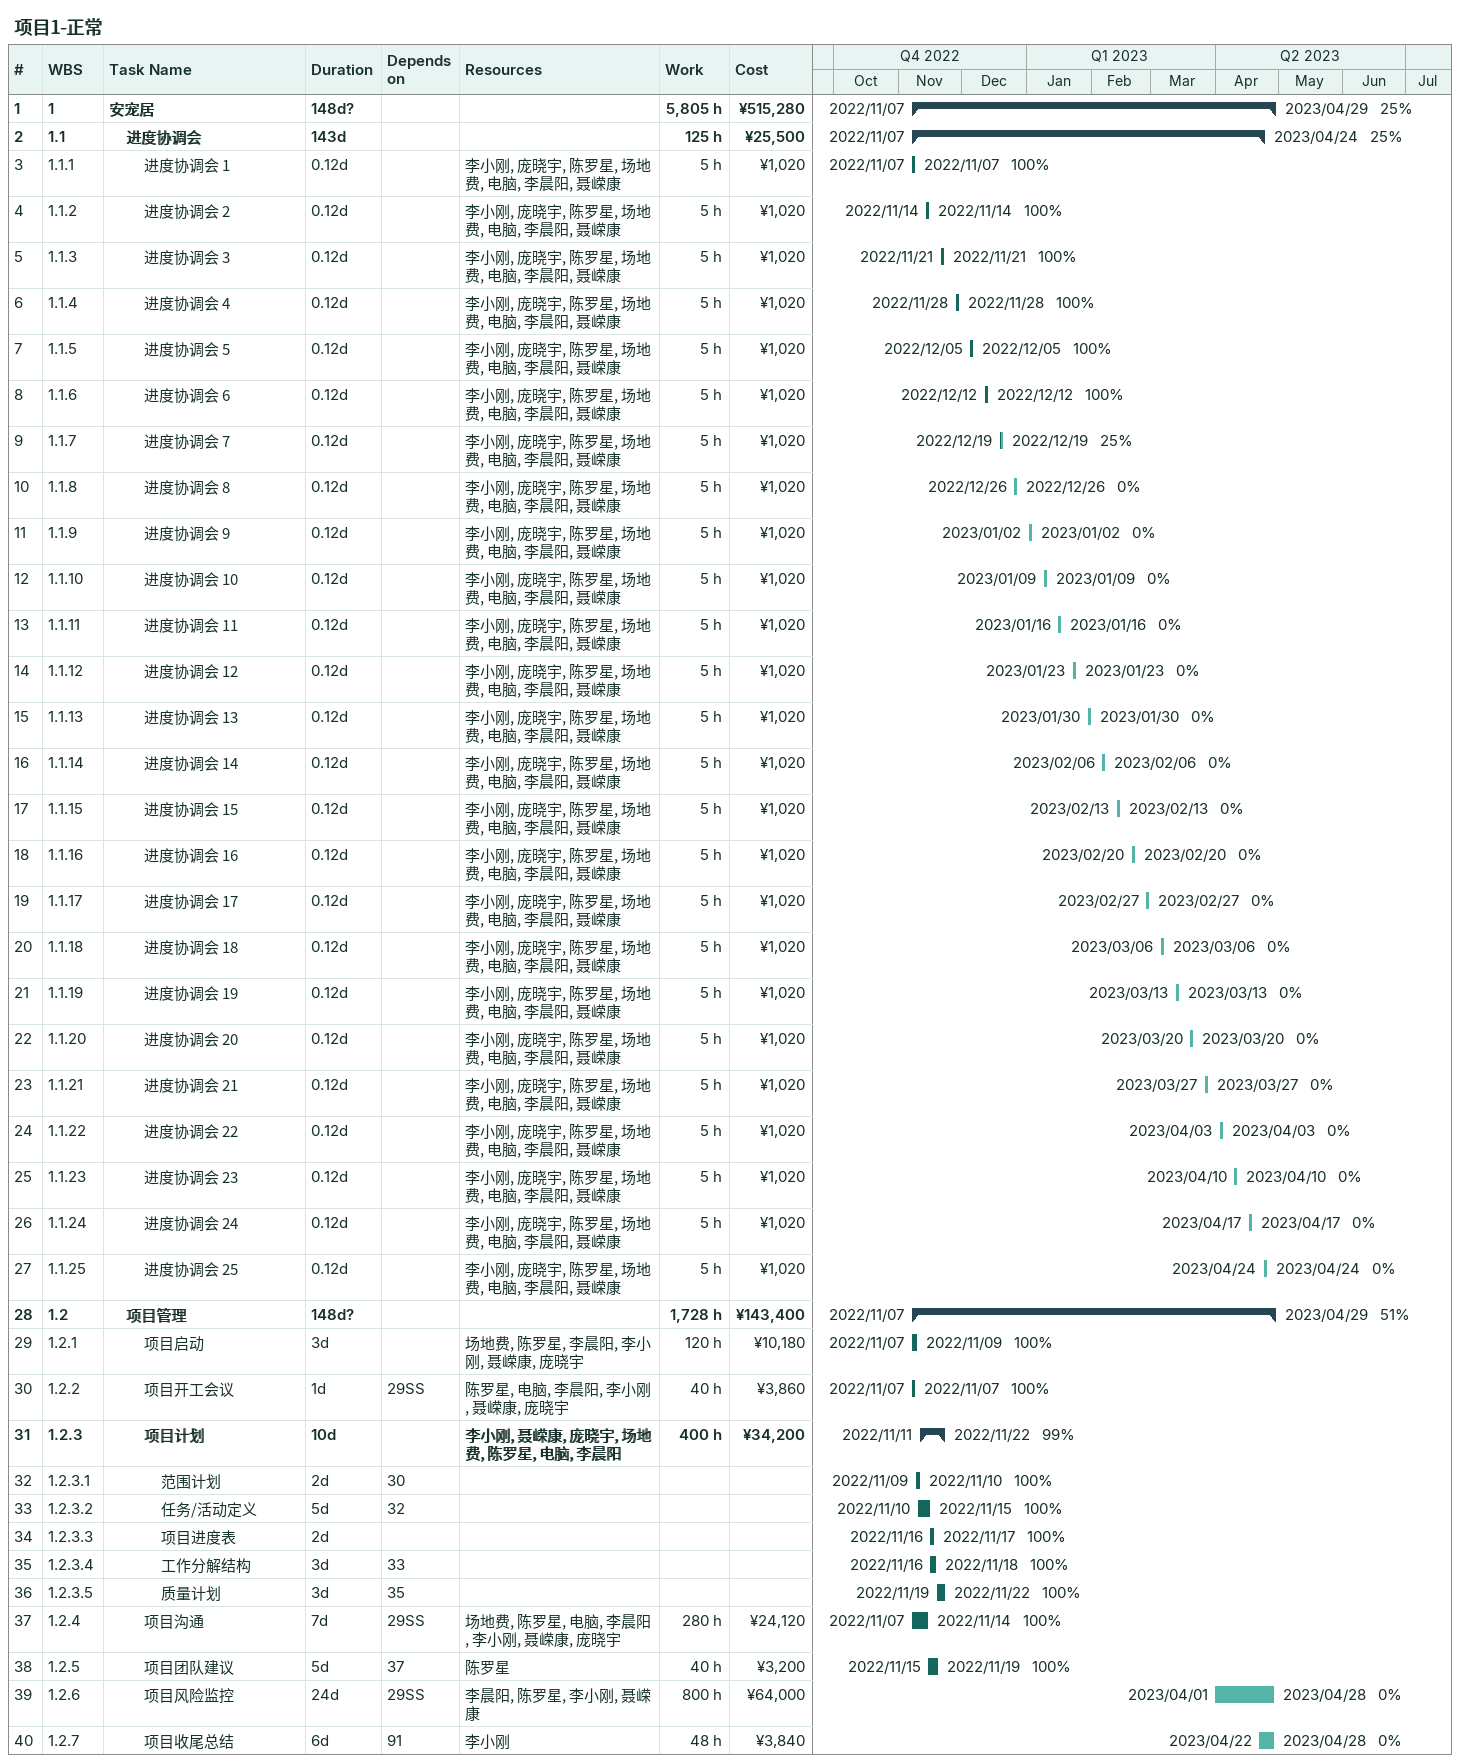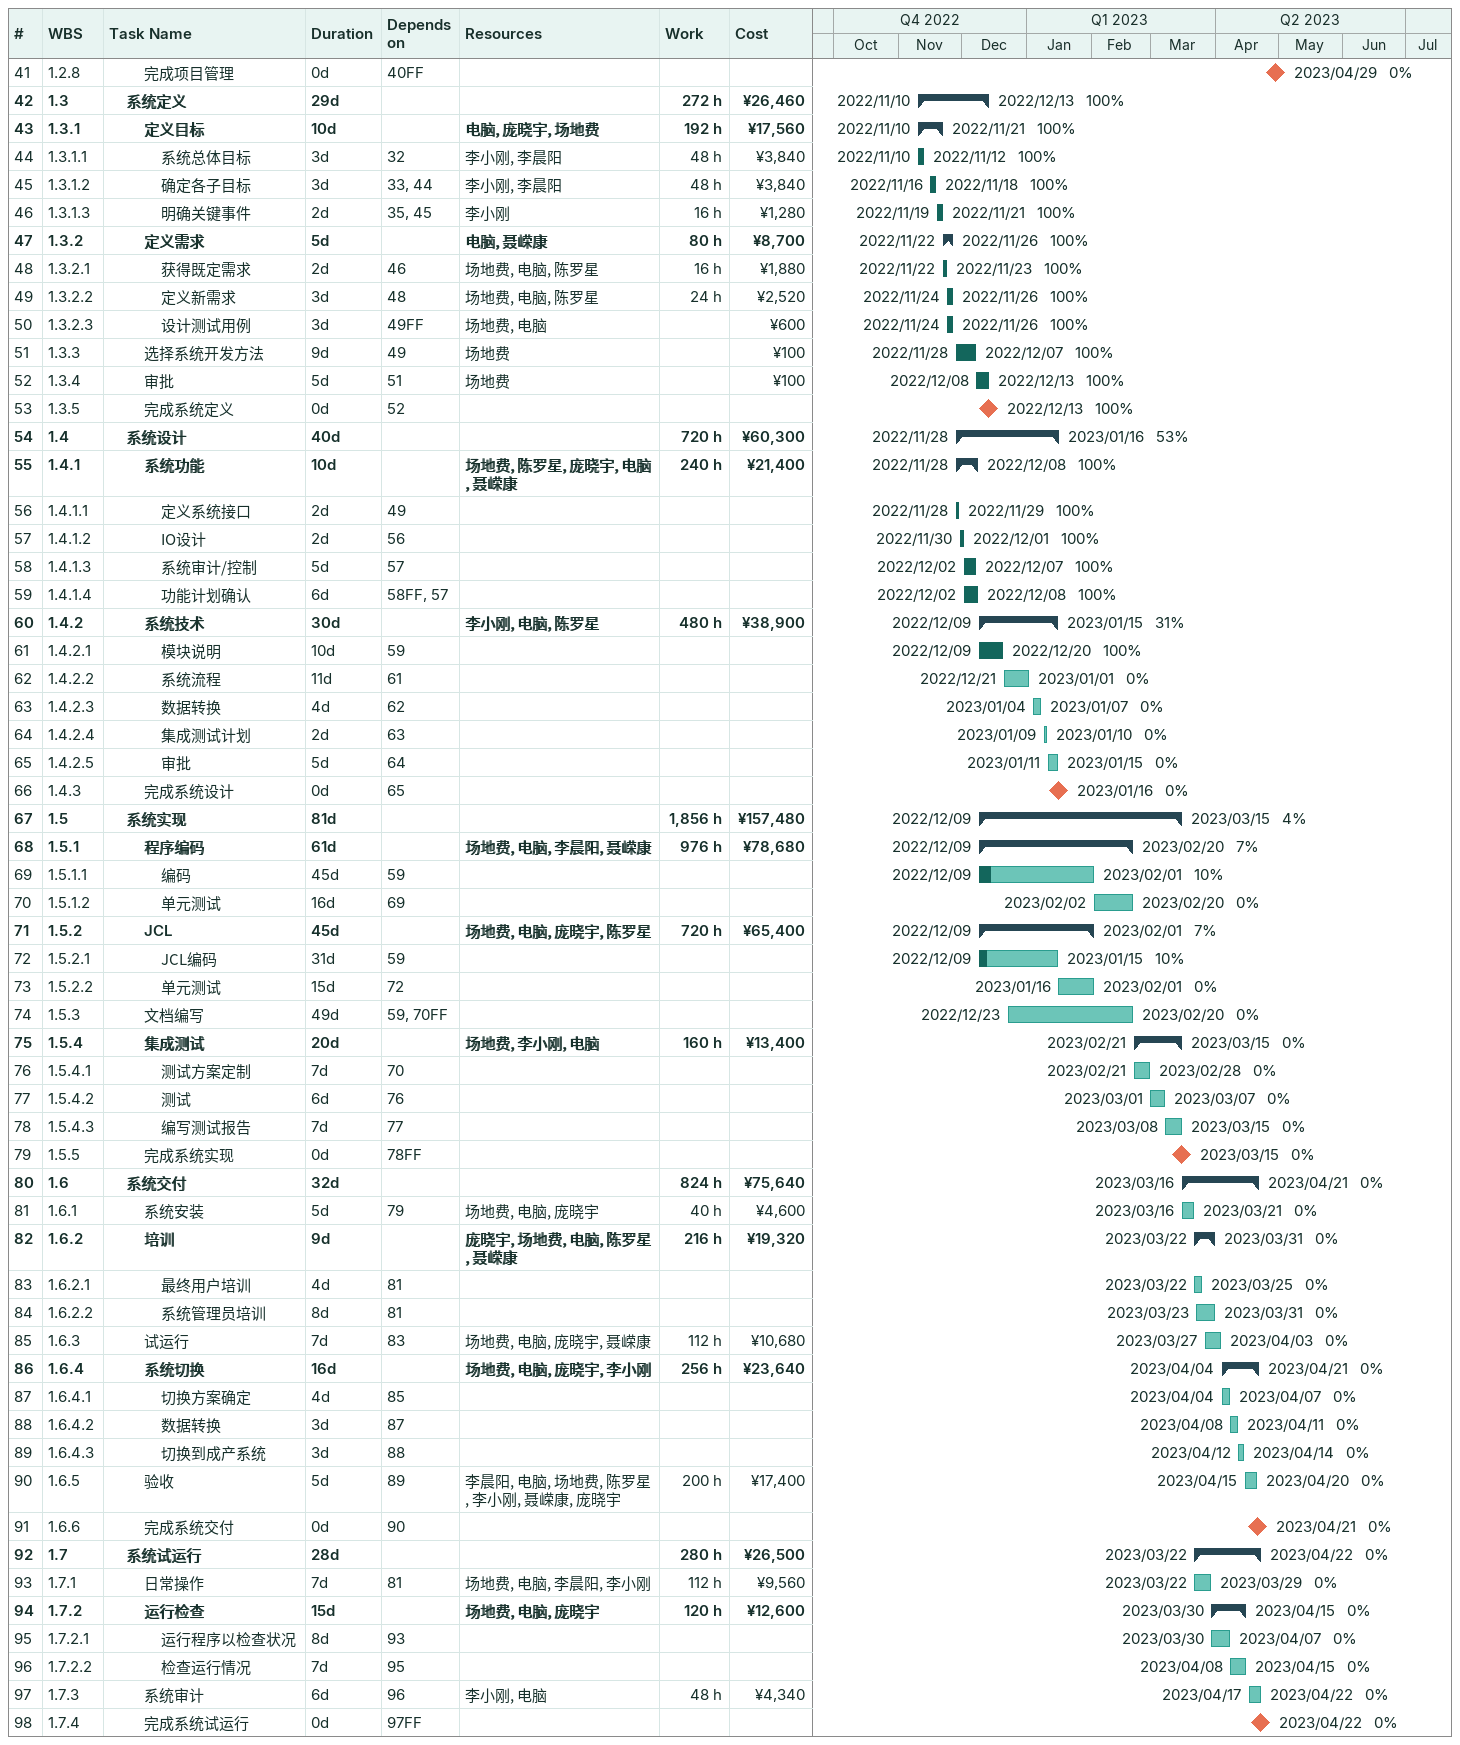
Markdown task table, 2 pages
项目1-正常

| ID | WBS | Task | Duration | Start | Finish | Predecessors | Resources | % complete | Work (h) | Cost (¥) |
|---|---|---|---|---|---|---|---|---|---|---|
| 1 | 1 | **安宠居** | 148d? | 2022-11-07 | 2023-04-29 |  |  | 25 | 5805 | 515280 |
| 2 | 1.1 | **进度协调会** | 143d | 2022-11-07 | 2023-04-24 |  |  | 25 | 125 | 25500 |
| 3 | 1.1.1 | 进度协调会 1 | 0.12d | 2022-11-07 | 2022-11-07 |  | 李小刚, 庞晓宇, 陈罗星, 场地费, 电脑, 李晨阳, 聂嵘康 | 100 | 5 | 1020 |
| 4 | 1.1.2 | 进度协调会 2 | 0.12d | 2022-11-14 | 2022-11-14 |  | 李小刚, 庞晓宇, 陈罗星, 场地费, 电脑, 李晨阳, 聂嵘康 | 100 | 5 | 1020 |
| 5 | 1.1.3 | 进度协调会 3 | 0.12d | 2022-11-21 | 2022-11-21 |  | 李小刚, 庞晓宇, 陈罗星, 场地费, 电脑, 李晨阳, 聂嵘康 | 100 | 5 | 1020 |
| 6 | 1.1.4 | 进度协调会 4 | 0.12d | 2022-11-28 | 2022-11-28 |  | 李小刚, 庞晓宇, 陈罗星, 场地费, 电脑, 李晨阳, 聂嵘康 | 100 | 5 | 1020 |
| 7 | 1.1.5 | 进度协调会 5 | 0.12d | 2022-12-05 | 2022-12-05 |  | 李小刚, 庞晓宇, 陈罗星, 场地费, 电脑, 李晨阳, 聂嵘康 | 100 | 5 | 1020 |
| 8 | 1.1.6 | 进度协调会 6 | 0.12d | 2022-12-12 | 2022-12-12 |  | 李小刚, 庞晓宇, 陈罗星, 场地费, 电脑, 李晨阳, 聂嵘康 | 100 | 5 | 1020 |
| 9 | 1.1.7 | 进度协调会 7 | 0.12d | 2022-12-19 | 2022-12-19 |  | 李小刚, 庞晓宇, 陈罗星, 场地费, 电脑, 李晨阳, 聂嵘康 | 25 | 5 | 1020 |
| 10 | 1.1.8 | 进度协调会 8 | 0.12d | 2022-12-26 | 2022-12-26 |  | 李小刚, 庞晓宇, 陈罗星, 场地费, 电脑, 李晨阳, 聂嵘康 | 0 | 5 | 1020 |
| 11 | 1.1.9 | 进度协调会 9 | 0.12d | 2023-01-02 | 2023-01-02 |  | 李小刚, 庞晓宇, 陈罗星, 场地费, 电脑, 李晨阳, 聂嵘康 | 0 | 5 | 1020 |
| 12 | 1.1.10 | 进度协调会 10 | 0.12d | 2023-01-09 | 2023-01-09 |  | 李小刚, 庞晓宇, 陈罗星, 场地费, 电脑, 李晨阳, 聂嵘康 | 0 | 5 | 1020 |
| 13 | 1.1.11 | 进度协调会 11 | 0.12d | 2023-01-16 | 2023-01-16 |  | 李小刚, 庞晓宇, 陈罗星, 场地费, 电脑, 李晨阳, 聂嵘康 | 0 | 5 | 1020 |
| 14 | 1.1.12 | 进度协调会 12 | 0.12d | 2023-01-23 | 2023-01-23 |  | 李小刚, 庞晓宇, 陈罗星, 场地费, 电脑, 李晨阳, 聂嵘康 | 0 | 5 | 1020 |
| 15 | 1.1.13 | 进度协调会 13 | 0.12d | 2023-01-30 | 2023-01-30 |  | 李小刚, 庞晓宇, 陈罗星, 场地费, 电脑, 李晨阳, 聂嵘康 | 0 | 5 | 1020 |
| 16 | 1.1.14 | 进度协调会 14 | 0.12d | 2023-02-06 | 2023-02-06 |  | 李小刚, 庞晓宇, 陈罗星, 场地费, 电脑, 李晨阳, 聂嵘康 | 0 | 5 | 1020 |
| 17 | 1.1.15 | 进度协调会 15 | 0.12d | 2023-02-13 | 2023-02-13 |  | 李小刚, 庞晓宇, 陈罗星, 场地费, 电脑, 李晨阳, 聂嵘康 | 0 | 5 | 1020 |
| 18 | 1.1.16 | 进度协调会 16 | 0.12d | 2023-02-20 | 2023-02-20 |  | 李小刚, 庞晓宇, 陈罗星, 场地费, 电脑, 李晨阳, 聂嵘康 | 0 | 5 | 1020 |
| 19 | 1.1.17 | 进度协调会 17 | 0.12d | 2023-02-27 | 2023-02-27 |  | 李小刚, 庞晓宇, 陈罗星, 场地费, 电脑, 李晨阳, 聂嵘康 | 0 | 5 | 1020 |
| 20 | 1.1.18 | 进度协调会 18 | 0.12d | 2023-03-06 | 2023-03-06 |  | 李小刚, 庞晓宇, 陈罗星, 场地费, 电脑, 李晨阳, 聂嵘康 | 0 | 5 | 1020 |
| 21 | 1.1.19 | 进度协调会 19 | 0.12d | 2023-03-13 | 2023-03-13 |  | 李小刚, 庞晓宇, 陈罗星, 场地费, 电脑, 李晨阳, 聂嵘康 | 0 | 5 | 1020 |
| 22 | 1.1.20 | 进度协调会 20 | 0.12d | 2023-03-20 | 2023-03-20 |  | 李小刚, 庞晓宇, 陈罗星, 场地费, 电脑, 李晨阳, 聂嵘康 | 0 | 5 | 1020 |
| 23 | 1.1.21 | 进度协调会 21 | 0.12d | 2023-03-27 | 2023-03-27 |  | 李小刚, 庞晓宇, 陈罗星, 场地费, 电脑, 李晨阳, 聂嵘康 | 0 | 5 | 1020 |
| 24 | 1.1.22 | 进度协调会 22 | 0.12d | 2023-04-03 | 2023-04-03 |  | 李小刚, 庞晓宇, 陈罗星, 场地费, 电脑, 李晨阳, 聂嵘康 | 0 | 5 | 1020 |
| 25 | 1.1.23 | 进度协调会 23 | 0.12d | 2023-04-10 | 2023-04-10 |  | 李小刚, 庞晓宇, 陈罗星, 场地费, 电脑, 李晨阳, 聂嵘康 | 0 | 5 | 1020 |
| 26 | 1.1.24 | 进度协调会 24 | 0.12d | 2023-04-17 | 2023-04-17 |  | 李小刚, 庞晓宇, 陈罗星, 场地费, 电脑, 李晨阳, 聂嵘康 | 0 | 5 | 1020 |
| 27 | 1.1.25 | 进度协调会 25 | 0.12d | 2023-04-24 | 2023-04-24 |  | 李小刚, 庞晓宇, 陈罗星, 场地费, 电脑, 李晨阳, 聂嵘康 | 0 | 5 | 1020 |
| 28 | 1.2 | **项目管理** | 148d? | 2022-11-07 | 2023-04-29 |  |  | 51 | 1728 | 143400 |
| 29 | 1.2.1 | 项目启动 | 3d | 2022-11-07 | 2022-11-09 |  | 场地费, 陈罗星, 李晨阳, 李小刚, 聂嵘康, 庞晓宇 | 100 | 120 | 10180 |
| 30 | 1.2.2 | 项目开工会议 | 1d | 2022-11-07 | 2022-11-07 | 29SS | 陈罗星, 电脑, 李晨阳, 李小刚, 聂嵘康, 庞晓宇 | 100 | 40 | 3860 |
| 31 | 1.2.3 | **项目计划** | 10d | 2022-11-11 | 2022-11-22 |  | 李小刚, 聂嵘康, 庞晓宇, 场地费, 陈罗星, 电脑, 李晨阳 | 99 | 400 | 34200 |
| 32 | 1.2.3.1 | 范围计划 | 2d | 2022-11-09 | 2022-11-10 | 30 |  | 100 |  |  |
| 33 | 1.2.3.2 | 任务/活动定义 | 5d | 2022-11-10 | 2022-11-15 | 32 |  | 100 |  |  |
| 34 | 1.2.3.3 | 项目进度表 | 2d | 2022-11-16 | 2022-11-17 |  |  | 100 |  |  |
| 35 | 1.2.3.4 | 工作分解结构 | 3d | 2022-11-16 | 2022-11-18 | 33 |  | 100 |  |  |
| 36 | 1.2.3.5 | 质量计划 | 3d | 2022-11-19 | 2022-11-22 | 35 |  | 100 |  |  |
| 37 | 1.2.4 | 项目沟通 | 7d | 2022-11-07 | 2022-11-14 | 29SS | 场地费, 陈罗星, 电脑, 李晨阳, 李小刚, 聂嵘康, 庞晓宇 | 100 | 280 | 24120 |
| 38 | 1.2.5 | 项目团队建议 | 5d | 2022-11-15 | 2022-11-19 | 37 | 陈罗星 | 100 | 40 | 3200 |
| 39 | 1.2.6 | 项目风险监控 | 24d | 2023-04-01 | 2023-04-28 | 29SS | 李晨阳, 陈罗星, 李小刚, 聂嵘康 | 0 | 800 | 64000 |
| 40 | 1.2.7 | 项目收尾总结 | 6d | 2023-04-22 | 2023-04-28 | 91 | 李小刚 | 0 | 48 | 3840 |
| 41 | 1.2.8 | 完成项目管理 | 0d | 2023-04-29 | 2023-04-29 | 40FF |  | 0 |  |  |
| 42 | 1.3 | **系统定义** | 29d | 2022-11-10 | 2022-12-13 |  |  | 100 | 272 | 26460 |
| 43 | 1.3.1 | **定义目标** | 10d | 2022-11-10 | 2022-11-21 |  | 电脑, 庞晓宇, 场地费 | 100 | 192 | 17560 |
| 44 | 1.3.1.1 | 系统总体目标 | 3d | 2022-11-10 | 2022-11-12 | 32 | 李小刚, 李晨阳 | 100 | 48 | 3840 |
| 45 | 1.3.1.2 | 确定各子目标 | 3d | 2022-11-16 | 2022-11-18 | 33, 44 | 李小刚, 李晨阳 | 100 | 48 | 3840 |
| 46 | 1.3.1.3 | 明确关键事件 | 2d | 2022-11-19 | 2022-11-21 | 35, 45 | 李小刚 | 100 | 16 | 1280 |
| 47 | 1.3.2 | **定义需求** | 5d | 2022-11-22 | 2022-11-26 |  | 电脑, 聂嵘康 | 100 | 80 | 8700 |
| 48 | 1.3.2.1 | 获得既定需求 | 2d | 2022-11-22 | 2022-11-23 | 46 | 场地费, 电脑, 陈罗星 | 100 | 16 | 1880 |
| 49 | 1.3.2.2 | 定义新需求 | 3d | 2022-11-24 | 2022-11-26 | 48 | 场地费, 电脑, 陈罗星 | 100 | 24 | 2520 |
| 50 | 1.3.2.3 | 设计测试用例 | 3d | 2022-11-24 | 2022-11-26 | 49FF | 场地费, 电脑 | 100 |  | 600 |
| 51 | 1.3.3 | 选择系统开发方法 | 9d | 2022-11-28 | 2022-12-07 | 49 | 场地费 | 100 |  | 100 |
| 52 | 1.3.4 | 审批 | 5d | 2022-12-08 | 2022-12-13 | 51 | 场地费 | 100 |  | 100 |
| 53 | 1.3.5 | 完成系统定义 | 0d | 2022-12-13 | 2022-12-13 | 52 |  | 100 |  |  |
| 54 | 1.4 | **系统设计** | 40d | 2022-11-28 | 2023-01-16 |  |  | 53 | 720 | 60300 |
| 55 | 1.4.1 | **系统功能** | 10d | 2022-11-28 | 2022-12-08 |  | 场地费, 陈罗星, 庞晓宇, 电脑, 聂嵘康 | 100 | 240 | 21400 |
| 56 | 1.4.1.1 | 定义系统接口 | 2d | 2022-11-28 | 2022-11-29 | 49 |  | 100 |  |  |
| 57 | 1.4.1.2 | IO设计 | 2d | 2022-11-30 | 2022-12-01 | 56 |  | 100 |  |  |
| 58 | 1.4.1.3 | 系统审计/控制 | 5d | 2022-12-02 | 2022-12-07 | 57 |  | 100 |  |  |
| 59 | 1.4.1.4 | 功能计划确认 | 6d | 2022-12-02 | 2022-12-08 | 58FF, 57 |  | 100 |  |  |
| 60 | 1.4.2 | **系统技术** | 30d | 2022-12-09 | 2023-01-15 |  | 李小刚, 电脑, 陈罗星 | 31 | 480 | 38900 |
| 61 | 1.4.2.1 | 模块说明 | 10d | 2022-12-09 | 2022-12-20 | 59 |  | 100 |  |  |
| 62 | 1.4.2.2 | 系统流程 | 11d | 2022-12-21 | 2023-01-01 | 61 |  | 0 |  |  |
| 63 | 1.4.2.3 | 数据转换 | 4d | 2023-01-04 | 2023-01-07 | 62 |  | 0 |  |  |
| 64 | 1.4.2.4 | 集成测试计划 | 2d | 2023-01-09 | 2023-01-10 | 63 |  | 0 |  |  |
| 65 | 1.4.2.5 | 审批 | 5d | 2023-01-11 | 2023-01-15 | 64 |  | 0 |  |  |
| 66 | 1.4.3 | 完成系统设计 | 0d | 2023-01-16 | 2023-01-16 | 65 |  | 0 |  |  |
| 67 | 1.5 | **系统实现** | 81d | 2022-12-09 | 2023-03-15 |  |  | 4 | 1856 | 157480 |
| 68 | 1.5.1 | **程序编码** | 61d | 2022-12-09 | 2023-02-20 |  | 场地费, 电脑, 李晨阳, 聂嵘康 | 7 | 976 | 78680 |
| 69 | 1.5.1.1 | 编码 | 45d | 2022-12-09 | 2023-02-01 | 59 |  | 10 |  |  |
| 70 | 1.5.1.2 | 单元测试 | 16d | 2023-02-02 | 2023-02-20 | 69 |  | 0 |  |  |
| 71 | 1.5.2 | **JCL** | 45d | 2022-12-09 | 2023-02-01 |  | 场地费, 电脑, 庞晓宇, 陈罗星 | 7 | 720 | 65400 |
| 72 | 1.5.2.1 | JCL编码 | 31d | 2022-12-09 | 2023-01-15 | 59 |  | 10 |  |  |
| 73 | 1.5.2.2 | 单元测试 | 15d | 2023-01-16 | 2023-02-01 | 72 |  | 0 |  |  |
| 74 | 1.5.3 | 文档编写 | 49d | 2022-12-23 | 2023-02-20 | 59, 70FF |  | 0 |  |  |
| 75 | 1.5.4 | **集成测试** | 20d | 2023-02-21 | 2023-03-15 |  | 场地费, 李小刚, 电脑 | 0 | 160 | 13400 |
| 76 | 1.5.4.1 | 测试方案定制 | 7d | 2023-02-21 | 2023-02-28 | 70 |  | 0 |  |  |
| 77 | 1.5.4.2 | 测试 | 6d | 2023-03-01 | 2023-03-07 | 76 |  | 0 |  |  |
| 78 | 1.5.4.3 | 编写测试报告 | 7d | 2023-03-08 | 2023-03-15 | 77 |  | 0 |  |  |
| 79 | 1.5.5 | 完成系统实现 | 0d | 2023-03-15 | 2023-03-15 | 78FF |  | 0 |  |  |
| 80 | 1.6 | **系统交付** | 32d | 2023-03-16 | 2023-04-21 |  |  | 0 | 824 | 75640 |
| 81 | 1.6.1 | 系统安装 | 5d | 2023-03-16 | 2023-03-21 | 79 | 场地费, 电脑, 庞晓宇 | 0 | 40 | 4600 |
| 82 | 1.6.2 | **培训** | 9d | 2023-03-22 | 2023-03-31 |  | 庞晓宇, 场地费, 电脑, 陈罗星, 聂嵘康 | 0 | 216 | 19320 |
| 83 | 1.6.2.1 | 最终用户培训 | 4d | 2023-03-22 | 2023-03-25 | 81 |  | 0 |  |  |
| 84 | 1.6.2.2 | 系统管理员培训 | 8d | 2023-03-23 | 2023-03-31 | 81 |  | 0 |  |  |
| 85 | 1.6.3 | 试运行 | 7d | 2023-03-27 | 2023-04-03 | 83 | 场地费, 电脑, 庞晓宇, 聂嵘康 | 0 | 112 | 10680 |
| 86 | 1.6.4 | **系统切换** | 16d | 2023-04-04 | 2023-04-21 |  | 场地费, 电脑, 庞晓宇, 李小刚 | 0 | 256 | 23640 |
| 87 | 1.6.4.1 | 切换方案确定 | 4d | 2023-04-04 | 2023-04-07 | 85 |  | 0 |  |  |
| 88 | 1.6.4.2 | 数据转换 | 3d | 2023-04-08 | 2023-04-11 | 87 |  | 0 |  |  |
| 89 | 1.6.4.3 | 切换到成产系统 | 3d | 2023-04-12 | 2023-04-14 | 88 |  | 0 |  |  |
| 90 | 1.6.5 | 验收 | 5d | 2023-04-15 | 2023-04-20 | 89 | 李晨阳, 电脑, 场地费, 陈罗星, 李小刚, 聂嵘康, 庞晓宇 | 0 | 200 | 17400 |
| 91 | 1.6.6 | 完成系统交付 | 0d | 2023-04-21 | 2023-04-21 | 90 |  | 0 |  |  |
| 92 | 1.7 | **系统试运行** | 28d | 2023-03-22 | 2023-04-22 |  |  | 0 | 280 | 26500 |
| 93 | 1.7.1 | 日常操作 | 7d | 2023-03-22 | 2023-03-29 | 81 | 场地费, 电脑, 李晨阳, 李小刚 | 0 | 112 | 9560 |
| 94 | 1.7.2 | **运行检查** | 15d | 2023-03-30 | 2023-04-15 |  | 场地费, 电脑, 庞晓宇 | 0 | 120 | 12600 |
| 95 | 1.7.2.1 | 运行程序以检查状况 | 8d | 2023-03-30 | 2023-04-07 | 93 |  | 0 |  |  |
| 96 | 1.7.2.2 | 检查运行情况 | 7d | 2023-04-08 | 2023-04-15 | 95 |  | 0 |  |  |
| 97 | 1.7.3 | 系统审计 | 6d | 2023-04-17 | 2023-04-22 | 96 | 李小刚, 电脑 | 0 | 48 | 4340 |
| 98 | 1.7.4 | 完成系统试运行 | 0d | 2023-04-22 | 2023-04-22 | 97FF |  | 0 |  |  |
